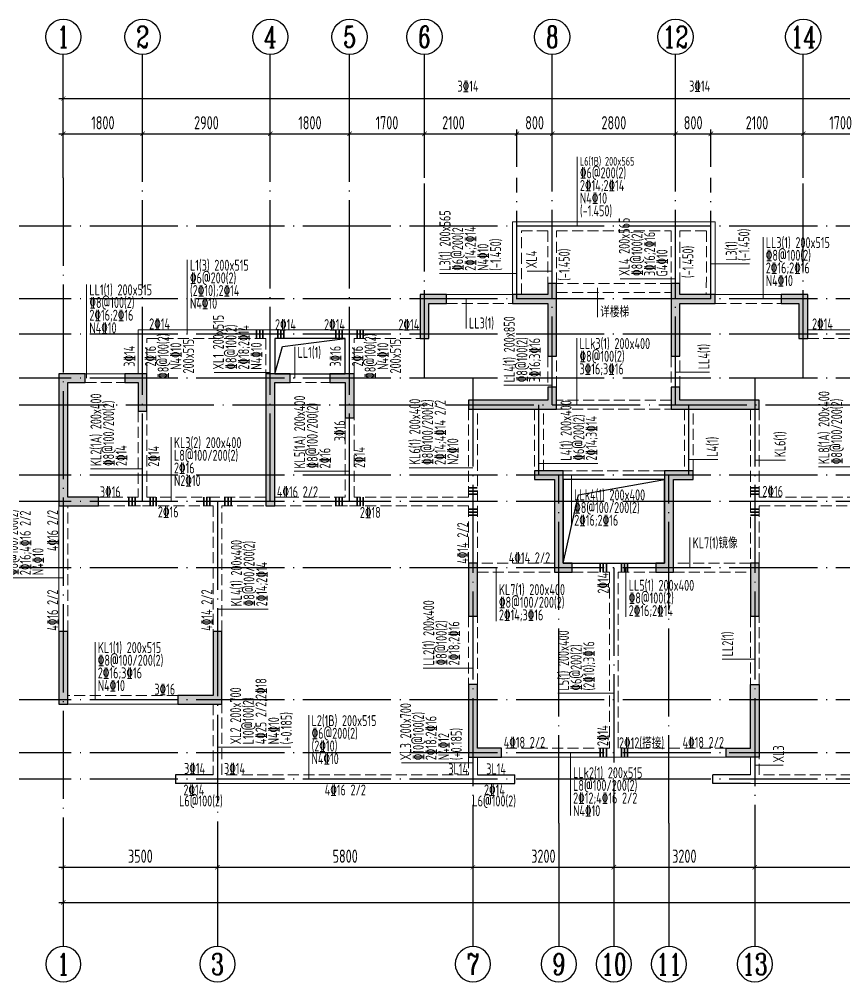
# Model space of a CAD drawing. Extents: x -1058961 to 23600, y -449123 to 2751847.
# Drawn here: x -216617 to -197897, y -125766 to -103916 of the extents above; entities that cross this region are included whole.
import ezdxf
from ezdxf.enums import TextEntityAlignment as Align

# ---------------------------------------------------------------- set-up
doc = ezdxf.new("R2010")
doc.units = 0
doc.header["$LTSCALE"] = 1000
doc.linetypes.add('DASH', pattern=[0.35, 0.25, -0.1])
doc.linetypes.add('DOTE', pattern=[2.42, 2, -0.2, 0.02, -0.2])
doc.layers.get('0').update_dxf_attribs({"linetype": 'CONTINUOUS'})
doc.layers.get('DEFPOINTS').update_dxf_attribs({"linetype": 'CONTINUOUS'})
for name, color, linetype in [('A-AXIS', 1, 'CONTINUOUS'), ('A-DOTE', 10, 'DOTE'), ('AXIS_NUM', 7, 'CONTINUOUS'), ('BEAM_CON', 4, 'CONTINUOUS'), ('S-D洞口', 4, 'CONTINUOUS'), ('S-L主梁线', 4, 'DASH'), ('S-L梁编号', 6, 'CONTINUOUS'), ('S-L梁配筋', 7, 'CONTINUOUS'), ('S-Q墙填充', 252, 'CONTINUOUS'), ('S-Q墙实线', 6, 'CONTINUOUS'), ('S-Y一般标注', 3, 'CONTINUOUS')]:
    doc.layers.add(name, color=color, linetype=linetype)
doc.layers.add('梁附加箍筋', color=1, linetype='CONTINUOUS', lineweight=35)
doc.styles.add('TSSD_Axis', font='complex.shx', dxfattribs={"width": 0.7, "bigfont": 'hztxt.shx'})
doc.styles.add('TSSD_DIMENSION', font='Tssdeng.shx', dxfattribs={"width": 0.7, "bigfont": 'tssdchn.shx'})
doc.styles.add('TSSD_REIN', font='tssdeng.shx', dxfattribs={"width": 0.7, "height": 300, "bigfont": 'tssdchn.shx'})
doc.dimstyles.new('TSSD_100_100', dxfattribs={"dimtxt": 300, "dimasz": 100, "dimexe": 100, "dimexo": 250, "dimgap": 100, "dimtad": 1, "dimdec": 0, "dimzin": 0, "dimdsep": 46, "dimtxsty": 'TSSD_DIMENSION', "dimblk": 'ARCHTICK', "dimcen": 0, "dimdle": 100, "dimclrt": 7, "dimadec": 0, "dimazin": 0, "dimtfac": 1, "dimtdec": 0, "dimtix": 1, "dimtmove": 2, "dimatfit": 3, "dimldrblk": 'ARCHTICK', "dimfxl": 0, "dimtolj": 1, "dimtzin": 0, "dimarcsym": 0})

# ---------------------------------------------------------------- blocks, each defined once
blk = doc.blocks.new('ts_axno')
at = {"color": 0, "linetype": 'ByBlock', "lineweight": -2}
blk.add_circle((0, 0), 0.5, dxfattribs=at)
at = {"color": 0, "linetype": 'ByBlock', "lineweight": -2, "style": 'TSSD_Axis', "width": 0.7}
blk.add_attdef('A', text='', height=0.6, dxfattribs=at).set_placement((0, 0), align=Align.MIDDLE_CENTER)
blk = doc.blocks.new('_ArchTick')
at = {"color": 0, "linetype": 'ByBlock', "const_width": 0.15}
blk.add_lwpolyline([(-0.5, -0.5), (0.5, 0.5)], dxfattribs=at)
blk = doc.blocks.new('*D1062')
at = {"layer": 'DEFPOINTS', "color": 0}
for p in [(6400, 19250), (4600, 18250), (6400, 18250)]:
    blk.add_point(p, dxfattribs=at)
at = {"layer": 'S-Y一般标注', "color": 0, "lineweight": -2}
for p, q in [((4500, 19250), (6500, 19250)), ((4600, 18500), (4600, 19350)), ((6400, 18500), (6400, 19350))]:
    blk.add_line(p, q, dxfattribs=at)
at = {"layer": 'S-Y一般标注', "color": 0, "lineweight": -2, "xscale": 100, "yscale": 100, "zscale": 100, "rotation": 180}
blk.add_blockref('_ArchTick', (4600, 19250), dxfattribs=at)
at = {"layer": 'S-Y一般标注', "color": 0, "lineweight": -2, "xscale": 100, "yscale": 100, "zscale": 100}
blk.add_blockref('_ArchTick', (6400, 19250), dxfattribs=at)
at = {"layer": 'S-Y一般标注', "color": 7, "insert": (5500, 19500), "char_height": 300, "attachment_point": 5, "style": 'TSSD_DIMENSION'}
blk.add_mtext('\\A1;1800', dxfattribs=at)
blk = doc.blocks.new('*D1063')
at = {"layer": 'DEFPOINTS', "color": 0}
for p in [(9300, 19250), (6400, 18250), (9300, 18250)]:
    blk.add_point(p, dxfattribs=at)
at = {"layer": 'S-Y一般标注', "color": 0, "lineweight": -2}
for p, q in [((6300, 19250), (9400, 19250)), ((6400, 18500), (6400, 19350)), ((9300, 18500), (9300, 19350))]:
    blk.add_line(p, q, dxfattribs=at)
at = {"layer": 'S-Y一般标注', "color": 0, "lineweight": -2, "xscale": 100, "yscale": 100, "zscale": 100, "rotation": 180}
blk.add_blockref('_ArchTick', (6400, 19250), dxfattribs=at)
at = {"layer": 'S-Y一般标注', "color": 0, "lineweight": -2, "xscale": 100, "yscale": 100, "zscale": 100}
blk.add_blockref('_ArchTick', (9300, 19250), dxfattribs=at)
at = {"layer": 'S-Y一般标注', "color": 7, "insert": (7850, 19500), "char_height": 300, "attachment_point": 5, "style": 'TSSD_DIMENSION'}
blk.add_mtext('\\A1;2900', dxfattribs=at)
blk = doc.blocks.new('*D1064')
at = {"layer": 'DEFPOINTS', "color": 0}
for p in [(11100, 19250), (9300, 18250), (11100, 18250)]:
    blk.add_point(p, dxfattribs=at)
at = {"layer": 'S-Y一般标注', "color": 0, "lineweight": -2}
for p, q in [((9200, 19250), (11200, 19250)), ((9300, 18500), (9300, 19350)), ((11100, 18500), (11100, 19350))]:
    blk.add_line(p, q, dxfattribs=at)
at = {"layer": 'S-Y一般标注', "color": 0, "lineweight": -2, "xscale": 100, "yscale": 100, "zscale": 100, "rotation": 180}
blk.add_blockref('_ArchTick', (9300, 19250), dxfattribs=at)
at = {"layer": 'S-Y一般标注', "color": 0, "lineweight": -2, "xscale": 100, "yscale": 100, "zscale": 100}
blk.add_blockref('_ArchTick', (11100, 19250), dxfattribs=at)
at = {"layer": 'S-Y一般标注', "color": 7, "insert": (10200, 19500), "char_height": 300, "attachment_point": 5, "style": 'TSSD_DIMENSION'}
blk.add_mtext('\\A1;1800', dxfattribs=at)
blk = doc.blocks.new('*D1065')
at = {"layer": 'DEFPOINTS', "color": 0}
for p in [(12800, 19250), (11100, 18250), (12800, 18250)]:
    blk.add_point(p, dxfattribs=at)
at = {"layer": 'S-Y一般标注', "color": 0, "lineweight": -2}
for p, q in [((11000, 19250), (12900, 19250)), ((11100, 18500), (11100, 19350)), ((12800, 18500), (12800, 19350))]:
    blk.add_line(p, q, dxfattribs=at)
at = {"layer": 'S-Y一般标注', "color": 0, "lineweight": -2, "xscale": 100, "yscale": 100, "zscale": 100, "rotation": 180}
blk.add_blockref('_ArchTick', (11100, 19250), dxfattribs=at)
at = {"layer": 'S-Y一般标注', "color": 0, "lineweight": -2, "xscale": 100, "yscale": 100, "zscale": 100}
blk.add_blockref('_ArchTick', (12800, 19250), dxfattribs=at)
at = {"layer": 'S-Y一般标注', "color": 7, "insert": (11950, 19500), "char_height": 300, "attachment_point": 5, "style": 'TSSD_DIMENSION'}
blk.add_mtext('\\A1;1700', dxfattribs=at)
blk = doc.blocks.new('*D1066')
at = {"layer": 'DEFPOINTS', "color": 0}
for p in [(14900, 19250), (12800, 18250), (14900, 18250)]:
    blk.add_point(p, dxfattribs=at)
at = {"layer": 'S-Y一般标注', "color": 0, "lineweight": -2}
for p, q in [((12700, 19250), (15000, 19250)), ((12800, 18500), (12800, 19350)), ((14900, 18500), (14900, 19350))]:
    blk.add_line(p, q, dxfattribs=at)
at = {"layer": 'S-Y一般标注', "color": 0, "lineweight": -2, "xscale": 100, "yscale": 100, "zscale": 100, "rotation": 180}
blk.add_blockref('_ArchTick', (12800, 19250), dxfattribs=at)
at = {"layer": 'S-Y一般标注', "color": 0, "lineweight": -2, "xscale": 100, "yscale": 100, "zscale": 100}
blk.add_blockref('_ArchTick', (14900, 19250), dxfattribs=at)
at = {"layer": 'S-Y一般标注', "color": 7, "insert": (13458, 19500), "char_height": 300, "attachment_point": 5, "style": 'TSSD_DIMENSION'}
blk.add_mtext('\\A1;2100', dxfattribs=at)
blk = doc.blocks.new('*D1067')
at = {"layer": 'DEFPOINTS', "color": 0}
for p in [(18500, 19250), (15700, 18250), (18500, 18250)]:
    blk.add_point(p, dxfattribs=at)
at = {"layer": 'S-Y一般标注', "color": 0, "lineweight": -2}
for p, q in [((15600, 19250), (18600, 19250)), ((15700, 18500), (15700, 19350)), ((18500, 18500), (18500, 19350))]:
    blk.add_line(p, q, dxfattribs=at)
at = {"layer": 'S-Y一般标注', "color": 0, "lineweight": -2, "xscale": 100, "yscale": 100, "zscale": 100, "rotation": 180}
blk.add_blockref('_ArchTick', (15700, 19250), dxfattribs=at)
at = {"layer": 'S-Y一般标注', "color": 0, "lineweight": -2, "xscale": 100, "yscale": 100, "zscale": 100}
blk.add_blockref('_ArchTick', (18500, 19250), dxfattribs=at)
at = {"layer": 'S-Y一般标注', "color": 7, "insert": (17100, 19500), "char_height": 300, "attachment_point": 5, "style": 'TSSD_DIMENSION'}
blk.add_mtext('\\A1;2800', dxfattribs=at)
blk = doc.blocks.new('*D1068')
at = {"layer": 'DEFPOINTS', "color": 0}
for p in [(19300, 19250), (18500, 18250), (19300, 18250)]:
    blk.add_point(p, dxfattribs=at)
at = {"layer": 'S-Y一般标注', "color": 0, "lineweight": -2}
for p, q in [((18400, 19250), (19400, 19250)), ((18500, 18500), (18500, 19350)), ((19300, 18500), (19300, 19350))]:
    blk.add_line(p, q, dxfattribs=at)
at = {"layer": 'S-Y一般标注', "color": 0, "lineweight": -2, "xscale": 100, "yscale": 100, "zscale": 100, "rotation": 180}
blk.add_blockref('_ArchTick', (18500, 19250), dxfattribs=at)
at = {"layer": 'S-Y一般标注', "color": 0, "lineweight": -2, "xscale": 100, "yscale": 100, "zscale": 100}
blk.add_blockref('_ArchTick', (19300, 19250), dxfattribs=at)
at = {"layer": 'S-Y一般标注', "color": 7, "insert": (18900, 19500), "char_height": 300, "attachment_point": 5, "style": 'TSSD_DIMENSION'}
blk.add_mtext('\\A1;800', dxfattribs=at)
blk = doc.blocks.new('*D1069')
at = {"layer": 'DEFPOINTS', "color": 0}
for p in [(23100, 19250), (21400, 18250), (23100, 18250)]:
    blk.add_point(p, dxfattribs=at)
at = {"layer": 'S-Y一般标注', "color": 0, "lineweight": -2}
for p, q in [((21300, 19250), (23200, 19250)), ((21400, 18500), (21400, 19350)), ((23100, 18500), (23100, 19350))]:
    blk.add_line(p, q, dxfattribs=at)
at = {"layer": 'S-Y一般标注', "color": 0, "lineweight": -2, "xscale": 100, "yscale": 100, "zscale": 100, "rotation": 180}
blk.add_blockref('_ArchTick', (21400, 19250), dxfattribs=at)
at = {"layer": 'S-Y一般标注', "color": 0, "lineweight": -2, "xscale": 100, "yscale": 100, "zscale": 100}
blk.add_blockref('_ArchTick', (23100, 19250), dxfattribs=at)
at = {"layer": 'S-Y一般标注', "color": 7, "insert": (22250, 19500), "char_height": 300, "attachment_point": 5, "style": 'TSSD_DIMENSION'}
blk.add_mtext('\\A1;1700', dxfattribs=at)
blk = doc.blocks.new('*D1084')
at = {"layer": 'DEFPOINTS', "color": 0}
for p in [(54600, 20050), (4600, 18250), (54600, 18250)]:
    blk.add_point(p, dxfattribs=at)
at = {"layer": 'S-Y一般标注', "color": 0, "lineweight": -2}
for p, q in [((4600, 18500), (4600, 20150)), ((54600, 18500), (54600, 20150)), ((4500, 20050), (54700, 20050))]:
    blk.add_line(p, q, dxfattribs=at)
at = {"layer": 'S-Y一般标注', "color": 0, "lineweight": -2, "xscale": 100, "yscale": 100, "zscale": 100, "rotation": 180}
blk.add_blockref('_ArchTick', (4600, 20050), dxfattribs=at)
at = {"layer": 'S-Y一般标注', "color": 0, "lineweight": -2, "xscale": 100, "yscale": 100, "zscale": 100}
blk.add_blockref('_ArchTick', (54600, 20050), dxfattribs=at)
at = {"layer": 'S-Y一般标注', "color": 7, "insert": (29600, 20300), "char_height": 300, "attachment_point": 5, "style": 'TSSD_DIMENSION'}
blk.add_mtext('\\A1;50000', dxfattribs=at)
blk = doc.blocks.new('*D1095')
at = {"layer": 'DEFPOINTS', "color": 0}
for p in [(15700, 19250), (14900, 18250), (15700, 18250)]:
    blk.add_point(p, dxfattribs=at)
at = {"layer": 'S-Y一般标注', "color": 0, "lineweight": -2}
for p, q in [((14800, 19250), (15800, 19250)), ((14900, 18500), (14900, 19350)), ((15700, 18500), (15700, 19350))]:
    blk.add_line(p, q, dxfattribs=at)
at = {"layer": 'S-Y一般标注', "color": 0, "lineweight": -2, "xscale": 100, "yscale": 100, "zscale": 100, "rotation": 180}
blk.add_blockref('_ArchTick', (14900, 19250), dxfattribs=at)
at = {"layer": 'S-Y一般标注', "color": 0, "lineweight": -2, "xscale": 100, "yscale": 100, "zscale": 100}
blk.add_blockref('_ArchTick', (15700, 19250), dxfattribs=at)
at = {"layer": 'S-Y一般标注', "color": 7, "insert": (15300, 19500), "char_height": 300, "attachment_point": 5, "style": 'TSSD_DIMENSION'}
blk.add_mtext('\\A1;800', dxfattribs=at)
blk = doc.blocks.new('*D1096')
at = {"layer": 'DEFPOINTS', "color": 0}
for p in [(21400, 19250), (19300, 18250), (21400, 18250)]:
    blk.add_point(p, dxfattribs=at)
at = {"layer": 'S-Y一般标注', "color": 0, "lineweight": -2}
for p, q in [((19200, 19250), (21500, 19250)), ((19300, 18500), (19300, 19350)), ((21400, 18500), (21400, 19350))]:
    blk.add_line(p, q, dxfattribs=at)
at = {"layer": 'S-Y一般标注', "color": 0, "lineweight": -2, "xscale": 100, "yscale": 100, "zscale": 100, "rotation": 180}
blk.add_blockref('_ArchTick', (19300, 19250), dxfattribs=at)
at = {"layer": 'S-Y一般标注', "color": 0, "lineweight": -2, "xscale": 100, "yscale": 100, "zscale": 100}
blk.add_blockref('_ArchTick', (21400, 19250), dxfattribs=at)
at = {"layer": 'S-Y一般标注', "color": 7, "insert": (20350, 19500), "char_height": 300, "attachment_point": 5, "style": 'TSSD_DIMENSION'}
blk.add_mtext('\\A1;2100', dxfattribs=at)
blk = doc.blocks.new('*D1099')
at = {"layer": 'DEFPOINTS', "color": 0}
for p in [(8100, 3600), (13900, 3600), (13900, 2600)]:
    blk.add_point(p, dxfattribs=at)
at = {"layer": 'S-Y一般标注', "color": 0, "lineweight": -2}
for p, q in [((8100, 3350), (8100, 2500)), ((13900, 3350), (13900, 2500)), ((8000, 2600), (14000, 2600))]:
    blk.add_line(p, q, dxfattribs=at)
at = {"layer": 'S-Y一般标注', "color": 0, "lineweight": -2, "xscale": 100, "yscale": 100, "zscale": 100, "rotation": 180}
blk.add_blockref('_ArchTick', (8100, 2600), dxfattribs=at)
at = {"layer": 'S-Y一般标注', "color": 0, "lineweight": -2, "xscale": 100, "yscale": 100, "zscale": 100}
blk.add_blockref('_ArchTick', (13900, 2600), dxfattribs=at)
at = {"layer": 'S-Y一般标注', "color": 7, "insert": (11000, 2850), "char_height": 300, "attachment_point": 5, "style": 'TSSD_DIMENSION'}
blk.add_mtext('\\A1;5800', dxfattribs=at)
blk = doc.blocks.new('*D1100')
at = {"layer": 'DEFPOINTS', "color": 0}
for p in [(17100, 3600), (20300, 3600), (20300, 2600)]:
    blk.add_point(p, dxfattribs=at)
at = {"layer": 'S-Y一般标注', "color": 0, "lineweight": -2}
for p, q in [((17100, 3350), (17100, 2500)), ((20300, 3350), (20300, 2500)), ((17000, 2600), (20400, 2600))]:
    blk.add_line(p, q, dxfattribs=at)
at = {"layer": 'S-Y一般标注', "color": 0, "lineweight": -2, "xscale": 100, "yscale": 100, "zscale": 100, "rotation": 180}
blk.add_blockref('_ArchTick', (17100, 2600), dxfattribs=at)
at = {"layer": 'S-Y一般标注', "color": 0, "lineweight": -2, "xscale": 100, "yscale": 100, "zscale": 100}
blk.add_blockref('_ArchTick', (20300, 2600), dxfattribs=at)
at = {"layer": 'S-Y一般标注', "color": 7, "insert": (18700, 2850), "char_height": 300, "attachment_point": 5, "style": 'TSSD_DIMENSION'}
blk.add_mtext('\\A1;3200', dxfattribs=at)
blk = doc.blocks.new('*D1101')
at = {"layer": 'DEFPOINTS', "color": 0}
for p in [(20300, 3600), (26100, 3600), (26100, 2600)]:
    blk.add_point(p, dxfattribs=at)
at = {"layer": 'S-Y一般标注', "color": 0, "lineweight": -2}
for p, q in [((20300, 3350), (20300, 2500)), ((26100, 3350), (26100, 2500)), ((20200, 2600), (26200, 2600))]:
    blk.add_line(p, q, dxfattribs=at)
at = {"layer": 'S-Y一般标注', "color": 0, "lineweight": -2, "xscale": 100, "yscale": 100, "zscale": 100, "rotation": 180}
blk.add_blockref('_ArchTick', (20300, 2600), dxfattribs=at)
at = {"layer": 'S-Y一般标注', "color": 0, "lineweight": -2, "xscale": 100, "yscale": 100, "zscale": 100}
blk.add_blockref('_ArchTick', (26100, 2600), dxfattribs=at)
at = {"layer": 'S-Y一般标注', "color": 7, "insert": (23200, 2850), "char_height": 300, "attachment_point": 5, "style": 'TSSD_DIMENSION'}
blk.add_mtext('\\A1;5800', dxfattribs=at)
blk = doc.blocks.new('*D1107')
at = {"layer": 'DEFPOINTS', "color": 0}
for p in [(4600, 3600), (54600, 3600), (54600, 1800)]:
    blk.add_point(p, dxfattribs=at)
at = {"layer": 'S-Y一般标注', "color": 0, "lineweight": -2}
for p, q in [((4600, 3350), (4600, 1700)), ((54600, 3350), (54600, 1700)), ((4500, 1800), (54700, 1800))]:
    blk.add_line(p, q, dxfattribs=at)
at = {"layer": 'S-Y一般标注', "color": 0, "lineweight": -2, "xscale": 100, "yscale": 100, "zscale": 100, "rotation": 180}
blk.add_blockref('_ArchTick', (4600, 1800), dxfattribs=at)
at = {"layer": 'S-Y一般标注', "color": 0, "lineweight": -2, "xscale": 100, "yscale": 100, "zscale": 100}
blk.add_blockref('_ArchTick', (54600, 1800), dxfattribs=at)
at = {"layer": 'S-Y一般标注', "color": 7, "insert": (29600, 2050), "char_height": 300, "attachment_point": 5, "style": 'TSSD_DIMENSION'}
blk.add_mtext('\\A1;50000', dxfattribs=at)
blk = doc.blocks.new('*D1108')
at = {"layer": 'DEFPOINTS', "color": 0}
for p in [(13900, 3600), (17100, 3600), (17100, 2600)]:
    blk.add_point(p, dxfattribs=at)
at = {"layer": 'S-Y一般标注', "color": 0, "lineweight": -2}
for p, q in [((13900, 3350), (13900, 2500)), ((17100, 3350), (17100, 2500)), ((13800, 2600), (17200, 2600))]:
    blk.add_line(p, q, dxfattribs=at)
at = {"layer": 'S-Y一般标注', "color": 0, "lineweight": -2, "xscale": 100, "yscale": 100, "zscale": 100, "rotation": 180}
blk.add_blockref('_ArchTick', (13900, 2600), dxfattribs=at)
at = {"layer": 'S-Y一般标注', "color": 0, "lineweight": -2, "xscale": 100, "yscale": 100, "zscale": 100}
blk.add_blockref('_ArchTick', (17100, 2600), dxfattribs=at)
at = {"layer": 'S-Y一般标注', "color": 7, "insert": (15500, 2850), "char_height": 300, "attachment_point": 5, "style": 'TSSD_DIMENSION'}
blk.add_mtext('\\A1;3200', dxfattribs=at)
blk = doc.blocks.new('*D1109')
at = {"layer": 'DEFPOINTS', "color": 0}
for p in [(4600, 3600), (8100, 3600), (8100, 2600)]:
    blk.add_point(p, dxfattribs=at)
at = {"layer": 'S-Y一般标注', "color": 0, "lineweight": -2}
for p, q in [((4600, 3350), (4600, 2500)), ((8100, 3350), (8100, 2500)), ((4500, 2600), (8200, 2600))]:
    blk.add_line(p, q, dxfattribs=at)
at = {"layer": 'S-Y一般标注', "color": 0, "lineweight": -2, "xscale": 100, "yscale": 100, "zscale": 100, "rotation": 180}
blk.add_blockref('_ArchTick', (4600, 2600), dxfattribs=at)
at = {"layer": 'S-Y一般标注', "color": 0, "lineweight": -2, "xscale": 100, "yscale": 100, "zscale": 100}
blk.add_blockref('_ArchTick', (8100, 2600), dxfattribs=at)
at = {"layer": 'S-Y一般标注', "color": 7, "insert": (6350, 2850), "char_height": 300, "attachment_point": 5, "style": 'TSSD_DIMENSION'}
blk.add_mtext('\\A1;3500', dxfattribs=at)
blk = doc.blocks.new('20210807.15312791')
at = {"layer": 'S-Q墙填充'}
h = blk.add_hatch(color=252, dxfattribs=at)
h.dxf.hatch_style = 1
h.paths.add_polyline_path([(72216, 67840), (72216, 68190), (72016, 68190), (72016, 67940), (71216, 67940), (71216, 67740), (72016, 67740), (72016, 66540), (72216, 66540)])
h = blk.add_hatch(color=252, dxfattribs=at)
h.dxf.hatch_style = 1
h.paths.add_polyline_path([(74816, 67840), (74816, 66540), (75016, 66540), (75016, 67740), (75815, 67740), (75815, 67940), (75016, 67940), (75016, 68190), (74816, 68190)])
h = blk.add_hatch(color=252, dxfattribs=at)
h.dxf.hatch_style = 1
h.paths.add_polyline_path([(69316, 67740), (69716, 67740), (69716, 67940), (69116, 67940), (69116, 66940), (69316, 66940)])
h = blk.add_hatch(color=252, dxfattribs=at)
h.dxf.hatch_style = 1
h.paths.add_polyline_path([(77916, 67940), (77316, 67940), (77316, 67740), (77716, 67740), (77716, 66940), (77916, 66940)])
h = blk.add_hatch(color=252, dxfattribs=at)
h.dxf.hatch_style = 1
h.paths.add_polyline_path([(61116, 65940), (61516, 65940), (61516, 66140), (60916, 66140), (60916, 63140), (61816, 63140), (61816, 63340), (61116, 63340)])
h = blk.add_hatch(color=252, dxfattribs=at)
h.dxf.hatch_style = 1
h.paths.add_polyline_path([(62416, 65940), (62716, 65940), (62716, 65290), (62916, 65290), (62916, 66140), (62416, 66140)])
h = blk.add_hatch(color=252, dxfattribs=at)
h.dxf.hatch_style = 1
h.paths.add_polyline_path([(65816, 65940), (66166, 65940), (66166, 66140), (65616, 66140), (65616, 63140), (65816, 63140)])
h = blk.add_hatch(color=252, dxfattribs=at)
h.dxf.hatch_style = 1
h.paths.add_polyline_path([(67616, 66140), (67066, 66140), (67066, 65940), (67416, 65940), (67416, 65140), (67616, 65140)])
h = blk.add_hatch(color=252, dxfattribs=at)
h.dxf.hatch_style = 1
h.paths.add_polyline_path([(70216, 65340), (71816, 65340), (72216, 65340), (72216, 65840), (72016, 65840), (72016, 65540), (71816, 65540), (70216, 65540)])
h = blk.add_hatch(color=252, dxfattribs=at)
h.dxf.hatch_style = 1
h.paths.add_polyline_path([(75016, 65540), (75016, 65840), (74816, 65840), (74816, 65340), (75216, 65340), (76816, 65340), (76816, 65540), (75216, 65540)])
h = blk.add_hatch(color=252, dxfattribs=at)
h.dxf.hatch_style = 1
h.paths.add_polyline_path([(72366, 61840), (72366, 63940), (71716, 63940), (71716, 63740), (72166, 63740), (72166, 61640), (72566, 61640), (72566, 61840)])
h = blk.add_hatch(color=252, dxfattribs=at)
h.dxf.hatch_style = 1
h.paths.add_polyline_path([(74866, 61640), (74866, 63740), (75316, 63740), (75316, 63940), (74666, 63940), (74666, 61840), (74466, 61840), (74466, 61640)])
h = blk.add_hatch(color=252, dxfattribs=at)
h.dxf.hatch_style = 1
h.paths.add_polyline_path([(70416, 60640), (70416, 61840), (70216, 61840), (70216, 60640)])
h = blk.add_hatch(color=252, dxfattribs=at)
h.dxf.hatch_style = 1
h.paths.add_polyline_path([(76816, 60640), (76816, 61840), (76616, 61840), (76616, 60640)])
h = blk.add_hatch(color=252, dxfattribs=at)
h.dxf.hatch_style = 1
h.paths.add_polyline_path([(61116, 58640), (61116, 60290), (60916, 60290), (60916, 58640)])
h = blk.add_hatch(color=252, dxfattribs=at)
h.dxf.hatch_style = 1
h.paths.add_polyline_path([(64616, 60290), (64416, 60290), (64416, 58840), (63716, 58840), (63616, 58840), (63616, 58640), (63716, 58640), (64616, 58640)])
h = blk.add_hatch(color=252, dxfattribs=at)
h.dxf.hatch_style = 1
h.paths.add_polyline_path([(70216, 57440), (70966, 57440), (70966, 57640), (70416, 57640), (70416, 59090), (70216, 59090)])
h = blk.add_hatch(color=252, dxfattribs=at)
h.dxf.hatch_style = 1
h.paths.add_polyline_path([(76816, 57440), (76066, 57440), (76066, 57640), (76616, 57640), (76616, 58740), (76616, 59090), (76816, 59090), (76816, 58740)])
at = {"layer": 'BEAM_CON'}
for p, q in [((63566, 57040), (63566, 56840)), ((64416, 57040), (63566, 57040)), ((70416, 57040), (71266, 57040)), ((71266, 56840), (71266, 57040)), ((76616, 57040), (75766, 57040)), ((75766, 56840), (75766, 57040)), ((64516, 56840), (63566, 56840)), ((70316, 56840), (71266, 56840)), ((76616, 56840), (75766, 56840))]:
    blk.add_line(p, q, dxfattribs=at)
at = {"layer": 'S-D洞口', "color": 5}
for points in [[(65816, 66140), (67416, 66140), (67416, 66940), (65816, 66940), (65816, 66140), (65993, 66762), (67416, 66940)], [(72366, 61840), (74666, 61840), (74666, 63740), (72366, 63740), (72366, 61840), (72712, 63393), (74666, 63740)]]:
    blk.add_lwpolyline(points, dxfattribs=at)
at = {"layer": 'S-L主梁线', "linetype": 'ByBlock', "lineweight": 18}
for p, q in [((72116, 69590), (71215, 69589)), ((71215, 69589), (71216, 67940)), ((74915, 69590), (72116, 69590)), ((75816, 69590), (74915, 69590)), ((75815, 67940), (75816, 69590)), ((71216, 67940), (69716, 67940)), ((77316, 67940), (75815, 67940)), ((62716, 67140), (62716, 66140)), ((65716, 67140), (62716, 67140)), ((67516, 67140), (65716, 67140)), ((69116, 67140), (67516, 67140)), ((79516, 67140), (77916, 67140)), ((65816, 66940), (67416, 66940)), ((65816, 66140), (65816, 66940)), ((67416, 66940), (67416, 66140)), ((62416, 66140), (61516, 66140)), ((67066, 66140), (66166, 66140)), ((72366, 63740), (74666, 63740)), ((60916, 63140), (60916, 60290)), ((73516, 61840), (72566, 61840)), ((74466, 61840), (73516, 61840)), ((61116, 58640), (63616, 58640)), ((70416, 57040), (70416, 57440)), ((70966, 57440), (73516, 57440)), ((73516, 57440), (76066, 57440)), ((76616, 57440), (76616, 57040)), ((64416, 56840), (70416, 56840)), ((76616, 56840), (82616, 56840))]:
    blk.add_line(p, q, dxfattribs=at)
at = {"layer": 'S-L主梁线', "linetype": 'DASH', "lineweight": 18}
for p, q in [((71415, 69389), (72016, 69390)), ((71416, 67940), (71415, 69389)), ((72016, 69390), (72016, 68190)), ((72216, 69390), (74815, 69390)), ((72216, 68190), (72216, 69390)), ((74815, 69390), (74816, 68190)), ((75015, 69390), (75616, 69390)), ((75016, 68190), (75015, 69390)), ((75616, 69390), (75615, 67940)), ((74816, 68190), (72216, 68190)), ((72216, 67990), (74816, 67990)), ((69716, 67740), (71216, 67740)), ((75815, 67740), (77316, 67740)), ((62916, 66940), (65616, 66940)), ((62916, 66140), (62916, 66940)), ((65616, 66940), (65616, 66140)), ((67616, 66940), (69116, 66940)), ((67616, 66140), (67616, 66940)), ((77916, 66940), (79416, 66940)), ((72016, 66540), (72016, 65840)), ((72216, 65840), (72216, 66540)), ((74816, 66540), (74816, 65840)), ((75016, 65840), (75016, 66540)), ((61516, 65940), (62416, 65940)), ((66166, 65940), (67066, 65940)), ((70216, 65340), (70216, 63340)), ((70416, 63240), (70416, 65340)), ((71716, 65340), (71716, 63940)), ((71916, 63940), (71916, 65340)), ((74816, 65540), (72216, 65540)), ((72216, 65340), (74816, 65340)), ((75116, 65340), (75116, 63940)), ((75316, 63940), (75316, 65340)), ((76616, 65340), (76616, 63240)), ((76816, 63340), (76816, 65340)), ((62716, 65290), (62716, 63340)), ((62916, 63340), (62916, 65290)), ((67416, 65140), (67416, 63340)), ((67616, 63340), (67616, 65140)), ((74666, 63940), (72366, 63940)), ((62716, 63340), (61816, 63340)), ((64516, 63340), (62916, 63340)), ((65616, 63340), (64516, 63340)), ((67416, 63340), (65816, 63340)), ((70216, 63340), (67616, 63340)), ((70416, 61840), (70416, 63240)), ((76616, 63240), (76616, 61840)), ((79416, 63340), (76816, 63340)), ((61116, 60290), (61116, 63140)), ((61816, 63140), (62816, 63140)), ((62816, 63140), (64416, 63140)), ((64416, 63140), (64416, 60290)), ((64616, 63140), (65616, 63140)), ((64616, 60290), (64616, 63140)), ((65816, 63140), (67516, 63140)), ((67516, 63140), (70216, 63140)), ((70216, 63140), (70216, 61840)), ((76816, 63140), (79516, 63140)), ((76816, 61840), (76816, 63140)), ((72166, 61840), (70416, 61840)), ((76616, 61840), (74866, 61840)), ((70416, 61640), (72166, 61640)), ((72566, 61640), (73416, 61640)), ((73416, 61640), (73416, 57640)), ((73616, 57640), (73616, 61640)), ((73616, 61640), (74466, 61640)), ((74866, 61640), (76616, 61640)), ((70216, 60640), (70216, 59090)), ((70416, 59090), (70416, 60640)), ((76616, 60640), (76616, 59090)), ((76816, 59090), (76816, 60640)), ((63616, 58840), (61116, 58840)), ((64416, 58640), (64416, 57040)), ((64616, 57040), (64616, 58640)), ((73416, 57640), (70966, 57640)), ((76066, 57640), (73616, 57640)), ((70216, 57440), (70216, 57040)), ((76816, 57040), (76816, 57440)), ((70216, 57040), (64616, 57040)), ((82416, 57040), (76816, 57040))]:
    blk.add_line(p, q, dxfattribs=at)
at = {"layer": 'S-Q墙实线'}
for points in [[(72216, 67840), (72216, 68190), (72016, 68190), (72016, 67940), (71216, 67940), (71216, 67740), (72016, 67740), (72016, 66540), (72216, 66540), (72216, 67840)], [(63716, 58840), (63616, 58840), (63616, 58640), (63716, 58640), (64616, 58640), (64616, 60290), (64416, 60290), (64416, 58840), (63716, 58840)]]:
    blk.add_lwpolyline(points, dxfattribs=at)
for points in [[(74816, 67840), (74816, 66540), (75016, 66540), (75016, 67740), (75815, 67740), (75815, 67940), (75016, 67940), (75016, 68190), (74816, 68190)], [(69316, 67740), (69716, 67740), (69716, 67940), (69116, 67940), (69116, 66940), (69316, 66940)], [(77916, 67940), (77316, 67940), (77316, 67740), (77716, 67740), (77716, 66940), (77916, 66940)], [(61116, 65940), (61516, 65940), (61516, 66140), (60916, 66140), (60916, 63140), (61816, 63140), (61816, 63340), (61116, 63340)], [(62416, 65940), (62716, 65940), (62716, 65290), (62916, 65290), (62916, 66140), (62416, 66140)], [(65816, 65940), (66166, 65940), (66166, 66140), (65616, 66140), (65616, 63140), (65816, 63140)], [(67616, 66140), (67066, 66140), (67066, 65940), (67416, 65940), (67416, 65140), (67616, 65140)], [(70216, 65340), (71816, 65340), (72216, 65340), (72216, 65840), (72016, 65840), (72016, 65540), (71816, 65540), (70216, 65540)], [(75016, 65540), (75016, 65840), (74816, 65840), (74816, 65340), (75216, 65340), (76816, 65340), (76816, 65540), (75216, 65540)], [(72366, 61840), (72366, 63940), (71716, 63940), (71716, 63740), (72166, 63740), (72166, 61640), (72566, 61640), (72566, 61840)], [(74866, 61640), (74866, 63740), (75316, 63740), (75316, 63940), (74666, 63940), (74666, 61840), (74466, 61840), (74466, 61640)], [(70416, 60640), (70416, 61840), (70216, 61840), (70216, 60640)], [(76816, 60640), (76816, 61840), (76616, 61840), (76616, 60640)], [(61116, 58640), (61116, 60290), (60916, 60290), (60916, 58640)], [(70216, 57440), (70966, 57440), (70966, 57640), (70416, 57640), (70416, 59090), (70216, 59090)], [(76816, 57440), (76066, 57440), (76066, 57640), (76616, 57640), (76616, 58740), (76616, 59090), (76816, 59090), (76816, 58740)]]:
    blk.add_lwpolyline(points, close=True, dxfattribs=at)
blk = doc.blocks.new('20210726.16395156')
at = {"layer": 'A-AXIS'}
for p, q in [((4600, 18249.9), (4600, 21049.9)), ((6400, 18249.9), (6400, 21049.9)), ((9300, 18249.9), (9300, 21049.9)), ((11100, 18249.9), (11100, 21049.9)), ((12800, 18249.9), (12800, 21049.9)), ((15700, 18249.9), (15700, 21049.9)), ((18500, 18249.9), (18500, 21049.9)), ((21400, 18249.9), (21400, 21049.9)), ((4600, 3600), (4600, 800)), ((8100, 3600), (8100, 800)), ((13900, 3600), (13900, 800)), ((15850, 3600), (15850, 800)), ((17100, 3600), (17100, 800)), ((18350, 3600.1), (18350, 800.1)), ((20300, 3600), (20300, 800))]:
    blk.add_line(p, q, dxfattribs=at)
at = {"layer": 'A-DOTE'}
for p, q in [((4600, 18249.9), (4600, 3600)), ((6400, 10900), (6400, 18249.9)), ((9300, 10900), (9300, 18249.9)), ((11100, 10900), (11100, 18249.9)), ((12800, 13700), (12800, 18249.9)), ((14900, 15500), (14900, 18249.9)), ((15700, 13100.3), (15700, 18249.9)), ((18500, 13100.3), (18500, 18249.9)), ((19300, 15500), (19300, 18249.9)), ((21400, 13700), (21400, 18249.9)), ((55600, 17150), (3600, 17150)), ((55600, 15500), (3600, 15500)), ((55600, 14700), (3600, 14700)), ((55600, 13700), (3600, 13700)), ((13900.2, 13700), (13900, 3600)), ((20299.8, 13700), (20300, 3600)), ((3600, 13100.3), (55600, 13100.3)), ((15400, 11500), (15400, 13100)), ((18800, 11500), (18800, 13100)), ((55600, 11500), (3600, 11500)), ((15850, 3600), (15850, 11500)), ((18350, 3600.1), (18350, 11500)), ((55600, 10900), (3600, 10900)), ((8100, 10900), (8100, 3600)), ((55600, 9400), (3600, 9400)), ((17100, 9400), (17100, 3600)), ((55600, 6400), (3600, 6400)), ((55600, 5200), (3600, 5200)), ((55600, 4600), (3600, 4600))]:
    blk.add_line(p, q, dxfattribs=at)
at = {"layer": 'A-AXIS'}
ref = blk.add_blockref('ts_axno', (4600, 21449.9), dxfattribs=dict(at, xscale=800, yscale=800, zscale=800))
ref.add_attrib('1', '1', dxfattribs={"layer": 'AXIS_NUM', "height": 480, "style": 'TSSD_Axis', "width": 0.7}).set_placement((4600, 21449.9), align=Align.MIDDLE_CENTER)
ref = blk.add_blockref('ts_axno', (6400, 21449.9), dxfattribs=dict(at, xscale=800, yscale=800, zscale=800))
ref.add_attrib('2', '2', dxfattribs={"layer": 'AXIS_NUM', "height": 480, "style": 'TSSD_Axis', "width": 0.7}).set_placement((6400, 21449.9), align=Align.MIDDLE_CENTER)
ref = blk.add_blockref('ts_axno', (9300, 21449.9), dxfattribs=dict(at, xscale=800, yscale=800, zscale=800))
ref.add_attrib('3', '4', dxfattribs={"layer": 'AXIS_NUM', "height": 480, "style": 'TSSD_Axis', "width": 0.7}).set_placement((9300, 21449.9), align=Align.MIDDLE_CENTER)
ref = blk.add_blockref('ts_axno', (11100, 21449.9), dxfattribs=dict(at, xscale=800, yscale=800, zscale=800))
ref.add_attrib('4', '5', dxfattribs={"layer": 'AXIS_NUM', "height": 480, "style": 'TSSD_Axis', "width": 0.7}).set_placement((11100, 21449.9), align=Align.MIDDLE_CENTER)
ref = blk.add_blockref('ts_axno', (12800, 21449.9), dxfattribs=dict(at, xscale=800, yscale=800, zscale=800))
ref.add_attrib('5', '6', dxfattribs={"layer": 'AXIS_NUM', "height": 480, "style": 'TSSD_Axis', "width": 0.7}).set_placement((12800, 21449.9), align=Align.MIDDLE_CENTER)
ref = blk.add_blockref('ts_axno', (15700, 21449.9), dxfattribs=dict(at, xscale=800, yscale=800, zscale=800))
ref.add_attrib('6', '8', dxfattribs={"layer": 'AXIS_NUM', "height": 480, "style": 'TSSD_Axis', "width": 0.7}).set_placement((15700, 21449.9), align=Align.MIDDLE_CENTER)
ref = blk.add_blockref('ts_axno', (18500, 21449.9), dxfattribs=dict(at, xscale=800, yscale=800, zscale=800))
ref.add_attrib('7', '12', dxfattribs={"layer": 'AXIS_NUM', "height": 480, "style": 'TSSD_Axis', "width": 0.7}).set_placement((18500, 21449.9), align=Align.MIDDLE_CENTER)
ref = blk.add_blockref('ts_axno', (21400, 21449.9), dxfattribs=dict(at, xscale=800, yscale=800, zscale=800))
ref.add_attrib('8', '14', dxfattribs={"layer": 'AXIS_NUM', "height": 480, "style": 'TSSD_Axis', "width": 0.7}).set_placement((21400, 21449.9), align=Align.MIDDLE_CENTER)
ref = blk.add_blockref('ts_axno', (4600, 400), dxfattribs=dict(at, xscale=-800, yscale=800, zscale=800, rotation=180))
ref.add_attrib('1', '1', dxfattribs={"layer": 'AXIS_NUM', "height": 480, "style": 'TSSD_Axis', "width": 0.7}).set_placement((4600, 400), align=Align.MIDDLE_CENTER)
ref = blk.add_blockref('ts_axno', (8100, 400), dxfattribs=dict(at, xscale=-800, yscale=800, zscale=800, rotation=180))
ref.add_attrib('2', '3', dxfattribs={"layer": 'AXIS_NUM', "height": 480, "style": 'TSSD_Axis', "width": 0.7}).set_placement((8100, 400), align=Align.MIDDLE_CENTER)
ref = blk.add_blockref('ts_axno', (13900, 400), dxfattribs=dict(at, xscale=-800, yscale=800, zscale=800, rotation=180))
ref.add_attrib('5', '7', dxfattribs={"layer": 'AXIS_NUM', "height": 480, "style": 'TSSD_Axis', "width": 0.7}).set_placement((13900, 400), align=Align.MIDDLE_CENTER)
ref = blk.add_blockref('ts_axno', (15850, 400), dxfattribs=dict(at, xscale=-800, yscale=800, zscale=800, rotation=180))
ref.add_attrib('5', '9', dxfattribs={"layer": 'AXIS_NUM', "height": 480, "style": 'TSSD_Axis', "width": 0.7}).set_placement((15850, 400), align=Align.MIDDLE_CENTER)
ref = blk.add_blockref('ts_axno', (17100, 400), dxfattribs=dict(at, xscale=-800, yscale=800, zscale=800, rotation=180))
ref.add_attrib('8', '10', dxfattribs={"layer": 'AXIS_NUM', "height": 480, "style": 'TSSD_Axis', "width": 0.7}).set_placement((17100, 400), align=Align.MIDDLE_CENTER)
ref = blk.add_blockref('ts_axno', (18350, 400.1), dxfattribs=dict(at, xscale=-800, yscale=800, zscale=800, rotation=180))
ref.add_attrib('5', '11', dxfattribs={"layer": 'AXIS_NUM', "height": 480, "style": 'TSSD_Axis', "width": 0.7}).set_placement((18350, 400.1), align=Align.MIDDLE_CENTER)
ref = blk.add_blockref('ts_axno', (20300, 400), dxfattribs=dict(at, xscale=-800, yscale=800, zscale=800, rotation=180))
ref.add_attrib('8', '13', dxfattribs={"layer": 'AXIS_NUM', "height": 480, "style": 'TSSD_Axis', "width": 0.7}).set_placement((20300, 400), align=Align.MIDDLE_CENTER)
at = {"layer": 'S-Y一般标注'}
for base, p1, p2, picture, middle in [((54600, 20049.9), (4600, 18249.9), (54600, 18249.9), '*D1084', (29600, 20299.9)), ((6400, 19249.9), (4600, 18249.9), (6400, 18249.9), '*D1062', (5500, 19499.9)), ((9300, 19249.9), (6400, 18249.9), (9300, 18249.9), '*D1063', (7850, 19499.9)), ((11100, 19249.9), (9300, 18249.9), (11100, 18249.9), '*D1064', (10200, 19499.9)), ((12800, 19249.9), (11100, 18249.9), (12800, 18249.9), '*D1065', (11950, 19499.9)), ((15700, 19249.9), (14900, 18249.9), (15700, 18249.9), '*D1095', (15300, 19499.9)), ((18500, 19249.9), (15700, 18249.9), (18500, 18249.9), '*D1067', (17100, 19499.9)), ((19300, 19249.9), (18500, 18249.9), (19300, 18249.9), '*D1068', (18900, 19499.9)), ((21400, 19249.9), (19300, 18249.9), (21400, 18249.9), '*D1096', (20350, 19499.9)), ((23100, 19249.9), (21400, 18249.9), (23100, 18249.9), '*D1069', (22250, 19499.9)), ((54600, 1800), (4600, 3600), (54600, 3600), '*D1107', (29600, 2050)), ((8100, 2600), (4600, 3600), (8100, 3600), '*D1109', (6350, 2850)), ((13900, 2600), (8100, 3600), (13900, 3600), '*D1099', (11000, 2850)), ((17100, 2600), (13900, 3600), (17100, 3600), '*D1108', (15500, 2850)), ((20300, 2600), (17100, 3600), (20300, 3600), '*D1100', (18700, 2850)), ((26100, 2600), (20300, 3600), (26100, 3600), '*D1101', (23200, 2850))]:
    dim = blk.add_linear_dim(base=base, p1=p1, p2=p2, dimstyle='TSSD_100_100', dxfattribs=at)
    dim.commit()
    dim.dimension.update_dxf_attribs({"geometry": picture, "text_midpoint": middle})
dim = blk.add_linear_dim(base=(14900, 19249.9), p1=(12800, 18249.9), p2=(14900, 18249.9), dimstyle='TSSD_100_100', dxfattribs=at)
dim.commit()
dim.dimension.update_dxf_attribs({"geometry": '*D1066', "text_midpoint": (13458.1, 19499.9), "dimtype": 160})

msp = doc.modelspace()

# ---------------------------------------------------------------- linework, layer by layer
at = {"layer": 'S-L梁编号', "lineweight": 18}
for p, q in [((-203950.17, -108616.03), (-203950.17, -107039.54)), ((-199730.12, -110266.03), (-199730.12, -108861.88)), ((-212802.99, -111066.03), (-212802.99, -109375.46)), ((-200917.25, -109464.71), (-200037.68, -109464.71)), ((-204516.88, -109631.46), (-205085.39, -109631.46)), ((-205317.05, -109689.68), (-207075.72, -109689.68)), ((-201716.6, -109806.92), (-202975.87, -109806.92)), ((-215087.34, -112066.03), (-215087.34, -109934.17)), ((-203490.46, -110011.55), (-203490.46, -110682.47)), ((-206467.36, -110266.03), (-206467.36, -110936.96)), ((-203959.5, -112665.76), (-203959.5, -111153.23)), ((-210360.5, -112066.03), (-210360.5, -111353.37)), ((-210916.87, -111933.15), (-212192.78, -111933.15)), ((-201716.88, -111924.31), (-200948.07, -111924.31)), ((-204516.88, -112220.68), (-205615.65, -112220.68)), ((-213166.41, -114866.03), (-213166.41, -113402.85)), ((-204816.95, -113998.58), (-203483.77, -113998.58)), ((-201417.01, -113910.46), (-200757.64, -113910.46)), ((-199916.89, -113922.28), (-199219.1, -113922.28)), ((-213816.87, -114121.64), (-215000.56, -114121.64)), ((-209116.87, -114177.16), (-210375.55, -114177.16)), ((-206316.87, -114096.18), (-207761.15, -114096.18)), ((-204079.97, -114266.03), (-204079.97, -115433.02)), ((-197116.88, -114080.54), (-198471.93, -114080.54)), ((-201389.56, -116366.03), (-201389.56, -115678.22)), ((-205788.4, -116366.03), (-205788.4, -117583.31)), ((-202842.12, -116366.03), (-202842.12, -117485.55)), ((-215616.87, -116598.77), (-217179.9, -116598.77)), ((-212116.87, -117307.07), (-210968.82, -117307.07)), ((-214895.76, -119366.03), (-214895.76, -118055.27)), ((-199916.89, -118441.45), (-200660.64, -118441.45)), ((-206316.87, -118648.01), (-207446.56, -118648.01)), ((-203116.87, -119218.22), (-204385.64, -119218.22)), ((-210042.55, -121165.87), (-210042.55, -119713.58)), ((-212116.87, -120439.53), (-210448.23, -120439.53)), ((-204104.62, -120566.04), (-204104.62, -121988.92)), ((-206316.87, -120799.08), (-207939.85, -120799.08)), ((-199916.89, -120851.99), (-199271.84, -120851.99))]:
    msp.add_line(p, q, dxfattribs=at)
at = {"layer": '梁附加箍筋', "lineweight": 35}
for p, q in [((-211226.88, -111166.03), (-211226.88, -110966.03)), ((-211156.88, -111166.03), (-211156.88, -110966.03)), ((-211086.88, -111166.03), (-211086.88, -110966.03)), ((-210746.88, -111166.03), (-210746.88, -110966.03)), ((-210676.88, -111166.03), (-210676.88, -110966.03)), ((-210606.88, -111166.03), (-210606.88, -110966.03)), ((-209426.87, -111166.03), (-209426.87, -110966.03)), ((-209356.87, -111166.03), (-209356.87, -110966.03)), ((-209286.87, -111166.03), (-209286.87, -110966.03)), ((-208946.87, -111166.03), (-208946.87, -110966.03)), ((-208876.87, -111166.03), (-208876.87, -110966.03)), ((-208806.87, -111166.03), (-208806.87, -110966.03)), ((-206216.88, -114556.03), (-206416.88, -114556.03)), ((-206216.88, -114626.03), (-206416.88, -114626.03)), ((-206216.88, -114696.03), (-206416.88, -114696.03)), ((-199816.89, -114556.03), (-200016.89, -114556.03)), ((-199816.89, -114626.03), (-200016.89, -114626.03)), ((-199816.89, -114696.03), (-200016.89, -114696.03)), ((-214126.87, -114966.03), (-214126.87, -114766.03)), ((-214056.87, -114966.03), (-214056.87, -114766.03)), ((-213986.87, -114966.03), (-213986.87, -114766.03)), ((-213646.87, -114966.03), (-213646.87, -114766.03)), ((-213576.87, -114966.03), (-213576.87, -114766.03)), ((-213506.87, -114966.03), (-213506.87, -114766.03)), ((-212426.87, -114966.03), (-212426.87, -114766.03)), ((-212356.87, -114966.03), (-212356.87, -114766.03)), ((-212286.87, -114966.03), (-212286.87, -114766.03)), ((-211946.87, -114966.03), (-211946.87, -114766.03)), ((-211876.87, -114966.03), (-211876.87, -114766.03)), ((-211806.87, -114966.03), (-211806.87, -114766.03)), ((-209426.87, -114966.03), (-209426.87, -114766.03)), ((-209356.87, -114966.03), (-209356.87, -114766.03)), ((-209286.87, -114966.03), (-209286.87, -114766.03)), ((-208946.87, -114966.03), (-208946.87, -114766.03)), ((-208876.87, -114966.03), (-208876.87, -114766.03)), ((-208806.87, -114966.03), (-208806.87, -114766.03)), ((-206216.87, -115036.03), (-206416.87, -115036.03)), ((-206216.87, -115106.03), (-206416.87, -115106.03)), ((-199816.89, -115036.03), (-200016.89, -115036.03)), ((-199816.89, -115106.03), (-200016.89, -115106.03)), ((-206216.87, -115176.03), (-206416.87, -115176.03)), ((-199816.89, -115176.03), (-200016.89, -115176.03)), ((-203426.87, -116466.03), (-203426.87, -116266.03)), ((-203356.87, -116466.03), (-203356.87, -116266.03)), ((-203286.87, -116466.03), (-203286.87, -116266.03)), ((-202946.87, -116466.03), (-202946.87, -116266.03)), ((-202876.87, -116466.03), (-202876.87, -116266.03)), ((-202806.87, -116466.03), (-202806.87, -116266.03)), ((-203426.87, -120666.04), (-203426.87, -120466.04)), ((-203356.87, -120666.04), (-203356.87, -120466.04)), ((-203286.87, -120666.04), (-203286.87, -120466.04)), ((-202946.87, -120666.04), (-202946.87, -120466.04)), ((-202876.87, -120666.04), (-202876.87, -120466.04)), ((-202806.87, -120666.04), (-202806.87, -120466.04))]:
    msp.add_line(p, q, dxfattribs=at)

# ---------------------------------------------------------------- block references
at = {"layer": 'A-DOTE'}
msp.add_blockref('20210726.16395156', (-220216.88, -125766.08), dxfattribs=at)
at = {"layer": 'S-Q墙填充'}
msp.add_blockref('20210807.15312791', (-276632.52, -178105.58), dxfattribs=at)

# ---------------------------------------------------------------- texts
at = {"layer": 'S-L梁编号', "color": 6, "style": 'TSSD_REIN', "width": 0.7}
for s, height, p in [('L6(1B) 200x565', 200, (-203887.67, -107239.54)), ('LL3(1) 200x515', 250, (-199667.62, -109111.88)), ('L1(3) 200x515', 250, (-212740.49, -109625.46)), ('LL1(1) 200x515', 250, (-215024.84, -110184.17)), ('详楼梯', 250, (-203427.96, -110682.47)), ('LL3(1)', 250, (-206404.86, -110936.96)), ('LLk3(1) 200x400', 250, (-203897, -111403.23)), ('LL1(1)', 250, (-210298, -111603.37)), ('KL3(2) 200x400', 250, (-213103.91, -113652.85)), ('LLk4(1) 200x400', 250, (-204017.47, -114838.79)), ('KL7(1)镜像', 250, (-201327.06, -115928.22)), ('LL5(1) 200x400', 250, (-202779.62, -116891.32)), ('KL7(1) 200x400', 250, (-205725.9, -116989.08)), ('KL1(1) 200x515', 250, (-214833.26, -118305.27)), ('L2(1B) 200x515', 250, (-209980.05, -119963.58)), ('LLk2(1) 200x515', 250, (-204042.12, -121145.65))]:
    msp.add_text(s, height=height, dxfattribs=at).set_placement(p)
for s, p in [('L3(1) 200x565', (-206825.72, -109627.18)), ('XL4 200x565', (-202754.72, -109744.42)), ('L3(1)', (-200325.18, -109402.21)), ('XL4', (-204864.24, -109568.96)), ('XL1 200x515', (-211971.62, -111870.65)), ('LL4(1) 200x850', (-205365.65, -112158.18)), ('LL4(1)', (-200948.07, -111861.81)), ('KL2(1A) 200x400', (-214750.56, -114059.14)), ('KL5(1A) 200x400', (-210125.55, -114114.66)), ('KL8(1A) 200x400', (-198221.93, -114018.04)), ('KL6(1) 200x400', (-207511.15, -114033.68)), ('L4(1) 200x400', (-204078, -113936.08)), ('KL6(1)', (-199219.1, -113859.78)), ('L4(1)', (-200757.64, -113847.96)), ('KL4(1) 200x400', (-211563.05, -117244.57)), ('LL2(1) 200x400', (-207196.56, -118585.51)), ('L5(1) 200x400', (-204135.64, -119155.72)), ('LL2(1)', (-200410.64, -118378.95)), ('XL2 200x700', (-211579, -120377.03)), ('XL3 200x700', (-207718.69, -120736.58)), ('XL3', (-199252.6, -120789.49))]:
    msp.add_text(s, height=250, rotation=90, dxfattribs=at).set_placement(p)
at = {"layer": 'S-L梁配筋', "color": 7, "style": 'TSSD_REIN', "width": 0.7}
for s, p in [('3%%13214', (-206666.88, -105560.11)), ('%%1326@200(2)', (-203887.67, -107527.04)), ('2%%13214;2%%13214', (-203887.67, -107814.54)), ('N4%%13210', (-203887.67, -108102.04)), ('(-1.450)', (-203887.67, -108389.54)), ('%%1328@100(2)', (-199667.62, -109399.38)), ('2%%13216;2%%13216', (-199667.62, -109686.88)), ('%%1326@200(2)', (-212740.49, -109912.96)), ('N4%%13210', (-199667.62, -109974.38)), ('(2%%13210);2%%13214', (-212740.49, -110200.46)), ('%%1328@100(2)', (-215024.84, -110471.67)), ('N4%%13210', (-212740.49, -110487.96)), ('2%%13216;2%%13216', (-215024.84, -110759.17)), ('2%%13214', (-213666.87, -110956.83)), ('N4%%13210', (-215024.84, -111046.67)), ('%%1328@100(2)', (-203897, -111690.73)), ('3%%13216;3%%13216', (-203897, -111978.23)), ('L8@100/200(2)', (-213103.91, -113940.35)), ('2%%13216', (-213103.91, -114227.85)), ('N2%%13210', (-213103.91, -114515.35)), ('3%%13216', (-214786.6, -114768.6)), ('4%%13216 2/2', (-210766.87, -114768.6)), ('%%1328@100/200(2)', (-204017.47, -115126.29)), ('2%%13216', (-213469.06, -115225.81)), ('2%%13218', (-208882.74, -115236.09)), ('2%%13216;2%%13216', (-204017.47, -115413.79)), ('4%%13214 2/2', (-205502.32, -116266.38)), ('%%1328@100(2)', (-202779.62, -117178.82)), ('%%1328@100/200(2)', (-205725.9, -117276.58)), ('2%%13214;3%%13216', (-205725.9, -117564.08)), ('%%1328@100/200(2)', (-214833.26, -118592.77)), ('2%%13216;3%%13216', (-214833.26, -118880.27)), ('N4%%13210', (-214833.26, -119167.77)), ('3%%13216', (-213548.83, -119250.22)), ('%%1326@200(2)', (-209980.05, -120251.08)), ('(2%%13210)', (-209980.05, -120538.58)), ('2%%13212(搭接)', (-203000.36, -120466.96)), ('N4%%13210', (-209980.05, -120826.08)), ('3%%13214', (-212873.87, -121049)), ('3%%13214', (-211966.87, -121049)), ('L8@100/200(2)', (-204042.12, -121433.15)), ('2%%13214', (-212890.36, -121537.86)), ('4%%13216 2/2', (-209681.73, -121537.86)), ('2%%13214', (-206065.44, -121537.86)), ('2%%13212;4%%13216 2/2', (-204042.12, -121720.65)), ('N4%%13210', (-204042.12, -122008.15))]:
    msp.add_text(s, height=250, dxfattribs=at).set_placement(p)
for s, rotation, p in [('3%%13214', 360, (-200930.93, -105558.58)), ('2%%13214', 90, (-203236.63, -116483.23))]:
    msp.add_text(s, height=250, rotation=rotation, dxfattribs=at).set_placement(p, align=Align.RIGHT)
for s, p in [('%%1326@200(2)', (-206538.22, -109627.18)), ('2%%13214;2%%13214', (-206250.72, -109627.18)), ('%%1328@100(2)', (-202467.22, -109744.42)), ('3%%13216;2%%13216', (-202179.72, -109744.42)), ('(-1.450)', (-200037.68, -109402.21)), ('N4%%13210', (-205963.22, -109627.18)), ('(-1.450)', (-205675.72, -109627.18)), ('(-1.450)', (-204118.78, -109854.71)), ('G4%%13210', (-201898.76, -109754.23)), ('(-1.450)', (-201310.35, -109790.94)), ('%%1328@100(2)', (-211684.12, -111870.65)), ('2%%13218;2%%13214', (-211396.62, -111870.65)), ('%%1328@100(2)', (-205078.15, -112158.18)), ('3%%13216;3%%13216', (-204790.65, -112158.18)), ('N4%%13210', (-211109.12, -111870.65)), ('%%1328@100/200(2)', (-214463.06, -114059.14)), ('%%1328@100/200(2)', (-209838.05, -114114.66)), ('%%1328@100/200(2)', (-207223.65, -114033.68)), ('%%1328@100/200(2)', (-197934.43, -114018.04)), ('%%1326@200(2)', (-203790.5, -113936.08)), ('3%%13216', (-209215.68, -113496.5)), ('2%%13214', (-214175.56, -114059.14)), ('N2%%13210', (-206648.65, -114033.68)), ('2%%13216', (-209550.55, -114114.66)), ('%%1328@100/200(2)', (-216642.4, -116536.27)), ('2%%13216;4%%13216 2/2', (-216354.9, -116536.27)), ('4%%13216 2/2', (-215734.42, -115989.56)), ('4%%13214 2/2', (-206425.16, -116276.29)), ('%%1328@100/200(2)', (-211275.55, -117244.57)), ('N4%%13210', (-216067.4, -116536.27)), ('2%%13214;2%%13214', (-210988.05, -117244.57)), ('4%%13216 2/2', (-215734.42, -117798.38)), ('4%%13214 2/2', (-212234.42, -117798.38)), ('%%1328@100(2)', (-206909.06, -118585.51)), ('2%%13218;2%%13216', (-206621.56, -118585.51)), ('%%1326@200(2)', (-203848.14, -119155.72)), ('(2%%13210);3%%13216', (-203560.64, -119155.72)), ('4%%13225 2/2;2%%13218', (-211004, -120377.03)), ('L10@100(2)', (-211291.5, -120377.03)), ('(+0.185)', (-210429, -120377.03)), ('%%13210@100(2)', (-207431.19, -120736.58)), ('N4%%13210', (-210716.5, -120377.03)), ('2%%13214', (-203245.77, -120416.04)), ('N4%%13212', (-206856.19, -120736.58)), ('(+0.185)', (-206568.69, -120736.58))]:
    msp.add_text(s, height=250, rotation=90, dxfattribs=at).set_placement(p)
for s, p in [('2%%13214', (-210337.49, -110973.37)), ('2%%13214', (-209223.22, -110973.37)), ('2%%13214', (-207534.66, -110973.37)), ('2%%13214', (-198143.72, -110957.56)), ('2%%13216', (-199275.61, -114758.41)), ('3L14', (-206427.18, -121058.41)), ('3L14', (-205567.92, -121058.41))]:
    msp.add_text(s, height=250, dxfattribs=at).set_placement(p, align=Align.RIGHT)
for s, p in [('%%1328@100(2)', (-213149.66, -111566.03)), ('200x515', (-212574.66, -111566.03)), ('%%1328@100(2)', (-208450.22, -111566.03)), ('200x515', (-207875.22, -111566.03)), ('3%%13214', (-213918.18, -111566.03)), ('2%%13216', (-213437.16, -111566.03)), ('N4%%13210', (-212862.16, -111566.03)), ('3%%13216', (-209240.48, -111566.03)), ('2%%13216', (-208737.72, -111566.03)), ('N4%%13210', (-208162.72, -111566.03))]:
    msp.add_text(s, height=250, rotation=90, dxfattribs=at).set_placement(p, align=Align.BOTTOM_CENTER)
at = {"layer": 'S-L梁配筋', "color": 1, "style": 'TSSD_REIN', "width": 0.7}
for s, p in [('2%%13214;4%%13214 2/2', (-206936.15, -114033.68)), ('2%%13214;3%%13214', (-203503, -113936.08)), ('2%%13218;2%%13216', (-207143.69, -120736.58))]:
    msp.add_text(s, height=250, rotation=90, dxfattribs=at).set_placement(p)
at = {"layer": 'S-L梁配筋', "color": 7, "style": 'TSSD_REIN', "width": 0.7}
for p in [(-213442.04, -113837.7), (-208768.46, -113866.03)]:
    msp.add_text('2%%13214', height=250, rotation=90, dxfattribs=at).set_placement(p, align=Align.CENTER)
at = {"layer": 'S-L梁配筋', "color": 1, "style": 'TSSD_REIN', "width": 0.7}
for s, p in [('2%%13216;2%%13214', (-202779.62, -117466.32)), ('4%%13218 2/2', (-205616.88, -120456.15))]:
    msp.add_text(s, height=250, dxfattribs=at).set_placement(p)
msp.add_text('4%%13218 2/2', height=250, rotation=360, dxfattribs=at).set_placement((-200616.88, -120456.15), align=Align.RIGHT)
at = {"layer": 'S-L梁配筋', "color": 7, "style": 'TSSD_REIN', "width": 0.7}
for p in [(-212491.88, -121537.02), (-205834.37, -121537.02)]:
    msp.add_text('L6@100(2)', height=250, dxfattribs=at).set_placement(p, align=Align.TOP_CENTER)

doc.saveas('drawing.dxf')
